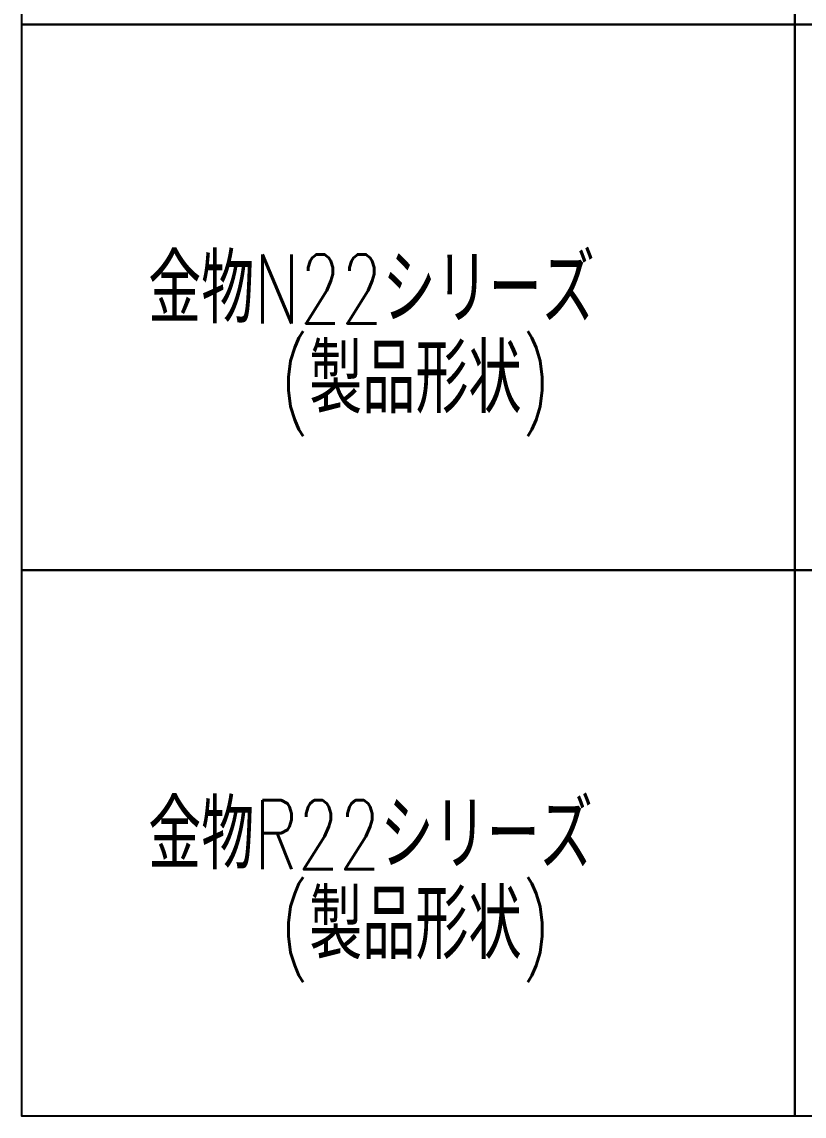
# Model space of a CAD drawing. Header units: millimetres. Extents: x -4568 to 36914, y -114 to 17788.
# Drawn here: x 0 to 3404, y 0 to 4763 of the extents above; entities that cross this region are included whole.
import ezdxf

# ---------------------------------------------------------------- set-up
doc = ezdxf.new("R2010")
doc.units = ezdxf.units.MM
doc.header["$LTSCALE"] = 5
doc.layers.get('0').update_dxf_attribs({"color": 255})
doc.layers.add('LAYER6', color=7, linetype='Continuous')
doc.styles.add('SUNPOU', font='simplex.shx', dxfattribs={"width": 0.7, "bigfont": 'extfont2.shx'})

msp = doc.modelspace()

# ---------------------------------------------------------------- linework, layer by layer
at = {"linetype": 'Continuous', "lineweight": -3}
for points in [[(0, 7128), (3364, 7128), (3364, 4752), (0, 4752)], [(3364, 7128), (6728, 7128), (6728, 4752), (3364, 4752)], [(0, 4752), (3364, 4752), (3364, 2376), (0, 2376)], [(3364, 4752), (6728, 4752), (6728, 2376), (3364, 2376)], [(0, 2376), (3364, 2376), (3364, 0), (0, 0)], [(3364, 2376), (6728, 2376), (6728, 0), (3364, 0)]]:
    msp.add_lwpolyline(points, close=True, dxfattribs=at)

# ---------------------------------------------------------------- texts
at = {"layer": 'LAYER6', "color": 0, "linetype": 'Continuous', "lineweight": -3, "style": 'SUNPOU', "width": 0.7}
for s, p in [('金物N22シリーズ', (549.449, 3450.665)), ('(製品形状)', (1124.416, 3059.58)), ('金物R22シリーズ', (549.449, 1074.665)), ('(製品形状)', (1124.416, 683.58))]:
    msp.add_text(s, height=300, dxfattribs=at).set_placement(p)

doc.saveas('drawing.dxf')
